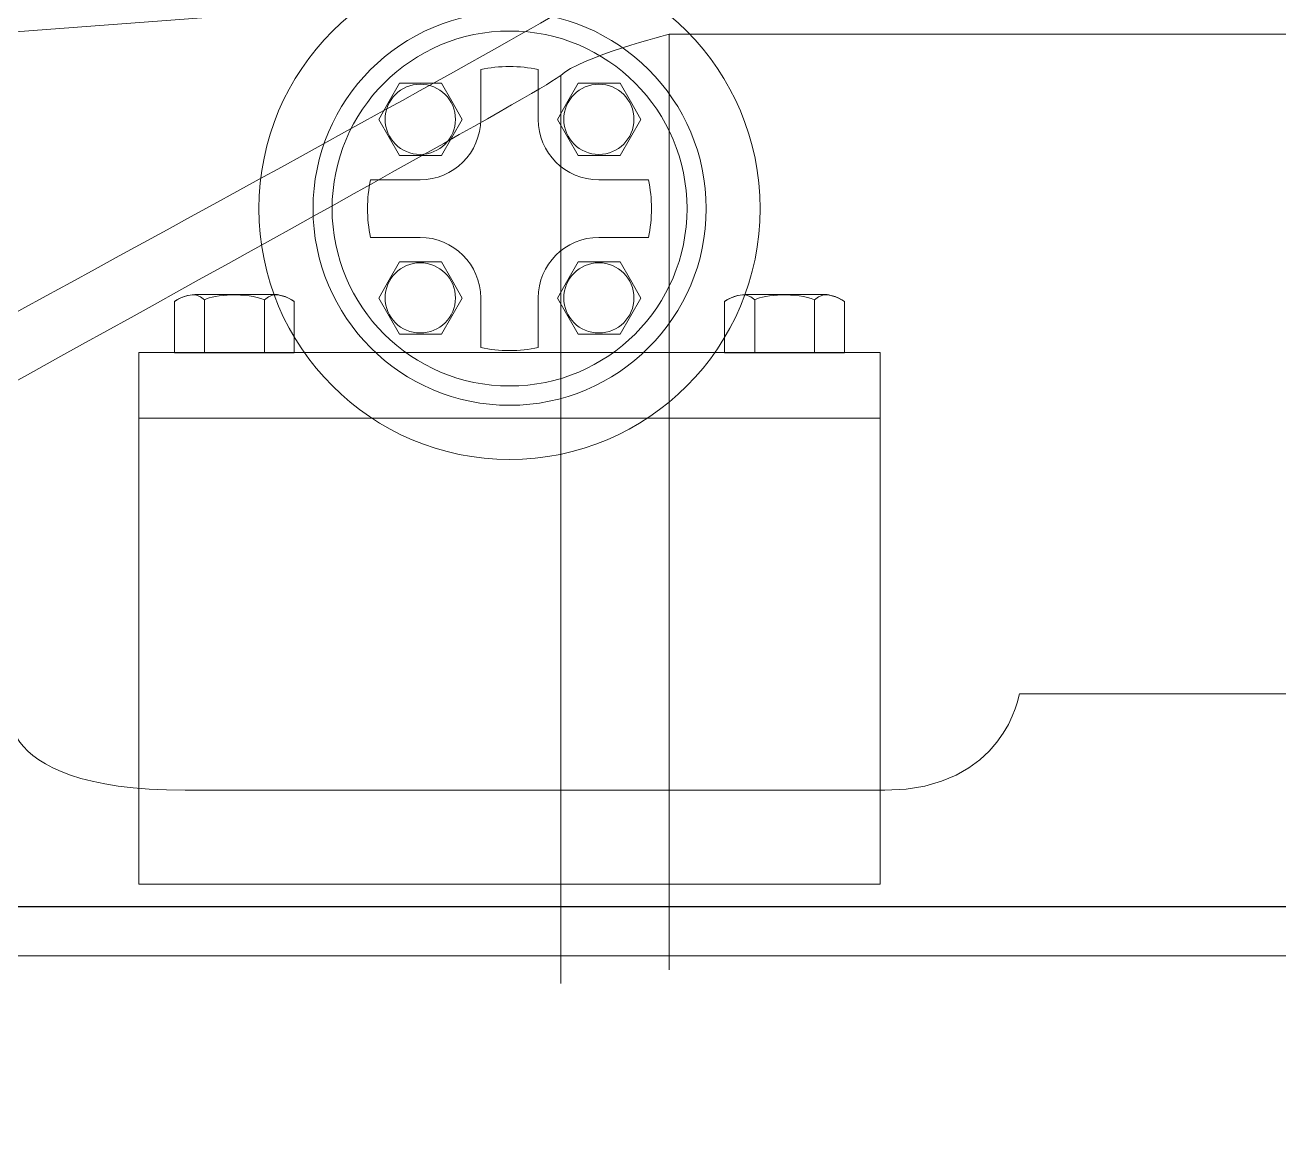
# Model space of a CAD drawing. Header units: millimetres. Extents: x -4490 to 177070, y -6118 to 72944.
# Drawn here: x 104012.3 to 104398, y 25934.9 to 26278.4 of the extents above; entities that cross this region are included whole.
import ezdxf

# ---------------------------------------------------------------- set-up
doc = ezdxf.new("R2010")
doc.units = ezdxf.units.MM
doc.layers.add('хендай', color=7, linetype='Continuous')

# ---------------------------------------------------------------- blocks, each defined once
blk = doc.blocks.new('A$C6EB5392D')
at = {"lineweight": 9}
for points, knots in [([(509.9, 738.65), (509.9, 776.69), (540.69, 807.52), (578.71, 807.52), (578.71, 807.52), (616.73, 807.52), (647.58, 776.69), (647.58, 738.65), (647.58, 738.65), (647.58, 700.63), (616.73, 669.78), (578.71, 669.78), (578.71, 669.78), (540.69, 669.78), (509.9, 700.63), (509.9, 738.65)], [0, 0, 0, 0, 0.25, 0.25, 0.25, 0.25, 0.5, 0.5, 0.5, 0.5, 0.75, 0.75, 0.75, 0.75, 1, 1, 1, 1]), ([(509.9, 738.65), (509.9, 776.69), (540.69, 807.52), (578.71, 807.52), (578.71, 807.52), (616.73, 807.52), (647.58, 776.69), (647.58, 738.65), (647.58, 738.65), (647.58, 700.63), (616.73, 669.78), (578.71, 669.78), (578.71, 669.78), (540.69, 669.78), (509.9, 700.63), (509.9, 738.65)], [0, 0, 0, 0, 0.25, 0.25, 0.25, 0.25, 0.5, 0.5, 0.5, 0.5, 0.75, 0.75, 0.75, 0.75, 1, 1, 1, 1]), ([(646.23, 792.33), (665.65, 797.32), (678.96, 803.23), (678.96, 803.23), (678.96, 803.23), (678.96, 803.23), (846.2, 790.61), (846.2, 790.61), (846.2, 790.61), (846.2, 790.61), (833.94, 778.24), (833.94, 778.24), (833.94, 778.24), (833.94, 778.24), (646.23, 792.33), (646.23, 792.33)], [0, 0, 0, 0, 0.25, 0.25, 0.25, 0.25, 0.5, 0.5, 0.5, 0.5, 0.75, 0.75, 0.75, 0.75, 1, 1, 1, 1]), ([(646.23, 792.33), (665.65, 797.32), (678.96, 803.23), (678.96, 803.23), (678.96, 803.23), (678.96, 803.23), (846.2, 790.61), (846.2, 790.61), (846.2, 790.61), (846.2, 790.61), (833.94, 778.24), (833.94, 778.24), (833.94, 778.24), (833.94, 778.24), (646.23, 792.33), (646.23, 792.33)], [0, 0, 0, 0, 0.25, 0.25, 0.25, 0.25, 0.5, 0.5, 0.5, 0.5, 0.75, 0.75, 0.75, 0.75, 1, 1, 1, 1]), ([(-1592.11, 624.63), (-1592.11, 624.63), (-1525.6, 626.26), (-1447.14, 643.91), (-1447.14, 643.91), (-1368.69, 661.57), (-1274.87, 695.24), (-1223.61, 730.44), (-1223.61, 730.44), (-1172.39, 765.68), (-1148.29, 787.26), (-1140.32, 793.7), (-1140.32, 793.7), (-1132.32, 800.14), (-1125.88, 800.14), (-1104.29, 800.14), (-1104.29, 800.14), (-1082.72, 800.14), (1060.09, 800.14), (1060.09, 800.14), (1060.09, 800.14), (1060.09, 800.14), (1610.39, 615.05), (1610.39, 615.05), (1610.39, 615.05), (1610.39, 615.05), (1610.39, 546.97), (1610.39, 546.97), (1610.39, 546.97), (1610.39, 546.97), (-1592.9, 546.97), (-1592.9, 546.97), (-1592.9, 546.97), (-1592.9, 546.97), (-1592.11, 624.63), (-1592.11, 624.63)], [0, 0, 0, 0, 0.111111, 0.111111, 0.111111, 0.111111, 0.222222, 0.222222, 0.222222, 0.222222, 0.333333, 0.333333, 0.333333, 0.333333, 0.444444, 0.444444, 0.444444, 0.444444, 0.555556, 0.555556, 0.555556, 0.555556, 0.666667, 0.666667, 0.666667, 0.666667, 0.777778, 0.777778, 0.777778, 0.777778, 0.888889, 0.888889, 0.888889, 0.888889, 1, 1, 1, 1]), ([(-1592.11, 624.63), (-1592.11, 624.63), (-1525.6, 626.26), (-1447.14, 643.91), (-1447.14, 643.91), (-1368.69, 661.57), (-1274.87, 695.24), (-1223.61, 730.44), (-1223.61, 730.44), (-1172.39, 765.68), (-1148.29, 787.26), (-1140.32, 793.7), (-1140.32, 793.7), (-1132.32, 800.14), (-1125.88, 800.14), (-1104.29, 800.14), (-1104.29, 800.14), (-1082.72, 800.14), (1060.09, 800.14), (1060.09, 800.14), (1060.09, 800.14), (1060.09, 800.14), (1610.39, 615.05), (1610.39, 615.05), (1610.39, 615.05), (1610.39, 615.05), (1610.39, 546.97), (1610.39, 546.97), (1610.39, 546.97), (1610.39, 546.97), (-1592.9, 546.97), (-1592.9, 546.97), (-1592.9, 546.97), (-1592.9, 546.97), (-1592.11, 624.63), (-1592.11, 624.63)], [0, 0, 0, 0, 0.111111, 0.111111, 0.111111, 0.111111, 0.222222, 0.222222, 0.222222, 0.222222, 0.333333, 0.333333, 0.333333, 0.333333, 0.444444, 0.444444, 0.444444, 0.444444, 0.555556, 0.555556, 0.555556, 0.555556, 0.666667, 0.666667, 0.666667, 0.666667, 0.777778, 0.777778, 0.777778, 0.777778, 0.888889, 0.888889, 0.888889, 0.888889, 1, 1, 1, 1]), ([(-1590.49, 618.3), (-1590.49, 618.3), (-897.63, 618.3), (-884.01, 618.3), (-884.01, 618.3), (-870.38, 618.3), (-863.9, 617.46), (-843.94, 629.51), (-843.94, 629.51), (-823.99, 641.49), (-550.01, 789.68), (-545.14, 794.49), (-545.14, 794.49), (-540.32, 799.36), (-513.09, 800.14), (-513.09, 800.14), (-513.09, 800.14), (-513.09, 800.14), (530.16, 800.14), (530.16, 800.14), (530.16, 800.14), (530.16, 800.14), (557.45, 799.36), (562.26, 794.49), (562.26, 794.49), (567.09, 789.68), (841.06, 641.49), (861.02, 629.51), (861.02, 629.51), (881.03, 617.46), (887.46, 618.3), (901.09, 618.3), (901.09, 618.3), (914.7, 618.3), (1607.57, 618.3), (1607.57, 618.3)], [0, 0, 0, 0, 0.111111, 0.111111, 0.111111, 0.111111, 0.222222, 0.222222, 0.222222, 0.222222, 0.333333, 0.333333, 0.333333, 0.333333, 0.444444, 0.444444, 0.444444, 0.444444, 0.555556, 0.555556, 0.555556, 0.555556, 0.666667, 0.666667, 0.666667, 0.666667, 0.777778, 0.777778, 0.777778, 0.777778, 0.888889, 0.888889, 0.888889, 0.888889, 1, 1, 1, 1]), ([(-1590.49, 618.3), (-1590.49, 618.3), (-897.63, 618.3), (-884.01, 618.3), (-884.01, 618.3), (-870.38, 618.3), (-863.9, 617.46), (-843.94, 629.51), (-843.94, 629.51), (-823.99, 641.49), (-550.01, 789.68), (-545.14, 794.49), (-545.14, 794.49), (-540.32, 799.36), (-513.09, 800.14), (-513.09, 800.14), (-513.09, 800.14), (-513.09, 800.14), (530.16, 800.14), (530.16, 800.14), (530.16, 800.14), (530.16, 800.14), (557.45, 799.36), (562.26, 794.49), (562.26, 794.49), (567.09, 789.68), (841.06, 641.49), (861.02, 629.51), (861.02, 629.51), (881.03, 617.46), (887.46, 618.3), (901.09, 618.3), (901.09, 618.3), (914.7, 618.3), (1607.57, 618.3), (1607.57, 618.3)], [0, 0, 0, 0, 0.111111, 0.111111, 0.111111, 0.111111, 0.222222, 0.222222, 0.222222, 0.222222, 0.333333, 0.333333, 0.333333, 0.333333, 0.444444, 0.444444, 0.444444, 0.444444, 0.555556, 0.555556, 0.555556, 0.555556, 0.666667, 0.666667, 0.666667, 0.666667, 0.777778, 0.777778, 0.777778, 0.777778, 0.888889, 0.888889, 0.888889, 0.888889, 1, 1, 1, 1]), ([(524.72, 738.65), (524.72, 768.46), (548.92, 792.66), (578.71, 792.66), (578.71, 792.66), (608.57, 792.66), (632.71, 768.46), (632.71, 738.65), (632.71, 738.65), (632.71, 708.85), (608.57, 684.65), (578.71, 684.65), (578.71, 684.65), (548.92, 684.65), (524.72, 708.85), (524.72, 738.65)], [0, 0, 0, 0, 0.25, 0.25, 0.25, 0.25, 0.5, 0.5, 0.5, 0.5, 0.75, 0.75, 0.75, 0.75, 1, 1, 1, 1]), ([(524.72, 738.65), (524.72, 768.46), (548.92, 792.66), (578.71, 792.66), (578.71, 792.66), (608.57, 792.66), (632.71, 768.46), (632.71, 738.65), (632.71, 738.65), (632.71, 708.85), (608.57, 684.65), (578.71, 684.65), (578.71, 684.65), (548.92, 684.65), (524.72, 708.85), (524.72, 738.65)], [0, 0, 0, 0, 0.25, 0.25, 0.25, 0.25, 0.5, 0.5, 0.5, 0.5, 0.75, 0.75, 0.75, 0.75, 1, 1, 1, 1]), ([(-1595.2, 596.09), (-1595.2, 596.09), (-902.33, 596.09), (-888.72, 596.09), (-888.72, 596.09), (-875.11, 596.09), (-868.66, 595.31), (-848.65, 607.3), (-848.65, 607.3), (-828.7, 619.3), (-552.42, 770.39), (-547.61, 775.22), (-547.61, 775.22), (-542.74, 780.09), (-517.8, 786.53), (-517.8, 786.53), (-517.8, 786.53), (-517.8, 786.53), (534.87, 786.53), (534.87, 786.53), (534.87, 786.53), (534.87, 786.53), (559.81, 780.09), (564.68, 775.22), (564.68, 775.22), (569.49, 770.39), (845.77, 619.3), (865.72, 607.3), (865.72, 607.3), (885.74, 595.31), (892.18, 596.09), (905.79, 596.09), (905.79, 596.09), (919.41, 596.09), (1612.27, 596.09), (1612.27, 596.09)], [0, 0, 0, 0, 0.111111, 0.111111, 0.111111, 0.111111, 0.222222, 0.222222, 0.222222, 0.222222, 0.333333, 0.333333, 0.333333, 0.333333, 0.444444, 0.444444, 0.444444, 0.444444, 0.555556, 0.555556, 0.555556, 0.555556, 0.666667, 0.666667, 0.666667, 0.666667, 0.777778, 0.777778, 0.777778, 0.777778, 0.888889, 0.888889, 0.888889, 0.888889, 1, 1, 1, 1]), ([(-1595.2, 596.09), (-1595.2, 596.09), (-902.33, 596.09), (-888.72, 596.09), (-888.72, 596.09), (-875.11, 596.09), (-868.66, 595.31), (-848.65, 607.3), (-848.65, 607.3), (-828.7, 619.3), (-552.42, 770.39), (-547.61, 775.22), (-547.61, 775.22), (-542.74, 780.09), (-517.8, 786.53), (-517.8, 786.53), (-517.8, 786.53), (-517.8, 786.53), (534.87, 786.53), (534.87, 786.53), (534.87, 786.53), (534.87, 786.53), (559.81, 780.09), (564.68, 775.22), (564.68, 775.22), (569.49, 770.39), (845.77, 619.3), (865.72, 607.3), (865.72, 607.3), (885.74, 595.31), (892.18, 596.09), (905.79, 596.09), (905.79, 596.09), (919.41, 596.09), (1612.27, 596.09), (1612.27, 596.09)], [0, 0, 0, 0, 0.111111, 0.111111, 0.111111, 0.111111, 0.222222, 0.222222, 0.222222, 0.222222, 0.333333, 0.333333, 0.333333, 0.333333, 0.444444, 0.444444, 0.444444, 0.444444, 0.555556, 0.555556, 0.555556, 0.555556, 0.666667, 0.666667, 0.666667, 0.666667, 0.777778, 0.777778, 0.777778, 0.777778, 0.888889, 0.888889, 0.888889, 0.888889, 1, 1, 1, 1]), ([(530, 738.65), (530, 765.58), (551.8, 787.42), (578.71, 787.42), (578.71, 787.42), (605.64, 787.42), (627.48, 765.58), (627.48, 738.65), (627.48, 738.65), (627.48, 711.73), (605.64, 689.95), (578.71, 689.95), (578.71, 689.95), (551.8, 689.95), (530, 711.73), (530, 738.65)], [0, 0, 0, 0, 0.25, 0.25, 0.25, 0.25, 0.5, 0.5, 0.5, 0.5, 0.75, 0.75, 0.75, 0.75, 1, 1, 1, 1]), ([(530, 738.65), (530, 765.58), (551.8, 787.42), (578.71, 787.42), (578.71, 787.42), (605.64, 787.42), (627.48, 765.58), (627.48, 738.65), (627.48, 738.65), (627.48, 711.73), (605.64, 689.95), (578.71, 689.95), (578.71, 689.95), (551.8, 689.95), (530, 711.73), (530, 738.65)], [0, 0, 0, 0, 0.25, 0.25, 0.25, 0.25, 0.5, 0.5, 0.5, 0.5, 0.75, 0.75, 0.75, 0.75, 1, 1, 1, 1]), ([(539.76, 738.65), (539.76, 741.38), (540.07, 743.99), (540.59, 746.56), (540.59, 746.56), (540.59, 746.56), (554.2, 746.56), (554.2, 746.56), (554.2, 746.56), (563.42, 746.56), (570.86, 754), (570.86, 763.16), (570.86, 763.16), (570.86, 763.16), (570.86, 776.83), (570.86, 776.83), (570.86, 776.83), (573.43, 777.35), (576.04, 777.68), (578.77, 777.68), (578.77, 777.68), (581.49, 777.68), (584.12, 777.35), (586.67, 776.83), (586.67, 776.83), (586.67, 776.83), (586.67, 763.16), (586.67, 763.16), (586.67, 763.16), (586.67, 754), (594.11, 746.56), (603.33, 746.56), (603.33, 746.56), (603.33, 746.56), (616.96, 746.56), (616.96, 746.56), (616.96, 746.56), (617.48, 743.99), (617.73, 741.38), (617.73, 738.65), (617.73, 738.65), (617.73, 735.93), (617.48, 733.32), (616.96, 730.75), (616.96, 730.75), (616.96, 730.75), (603.33, 730.75), (603.33, 730.75), (603.33, 730.75), (594.11, 730.75), (586.67, 723.31), (586.67, 714.14), (586.67, 714.14), (586.67, 714.14), (586.67, 700.48), (586.67, 700.48), (586.67, 700.48), (584.12, 699.94), (581.49, 699.69), (578.77, 699.69), (578.77, 699.69), (576.04, 699.69), (573.43, 699.94), (570.86, 700.48), (570.86, 700.48), (570.86, 700.48), (570.86, 714.14), (570.86, 714.14), (570.86, 714.14), (570.86, 723.31), (563.42, 730.75), (554.2, 730.75), (554.2, 730.75), (554.2, 730.75), (540.59, 730.75), (540.59, 730.75), (540.59, 730.75), (540.07, 733.32), (539.76, 735.93), (539.76, 738.65)], [0, 0, 0, 0, 0.05, 0.05, 0.05, 0.05, 0.1, 0.1, 0.1, 0.1, 0.15, 0.15, 0.15, 0.15, 0.2, 0.2, 0.2, 0.2, 0.25, 0.25, 0.25, 0.25, 0.3, 0.3, 0.3, 0.3, 0.35, 0.35, 0.35, 0.35, 0.4, 0.4, 0.4, 0.4, 0.45, 0.45, 0.45, 0.45, 0.5, 0.5, 0.5, 0.5, 0.55, 0.55, 0.55, 0.55, 0.6, 0.6, 0.6, 0.6, 0.65, 0.65, 0.65, 0.65, 0.7, 0.7, 0.7, 0.7, 0.75, 0.75, 0.75, 0.75, 0.8, 0.8, 0.8, 0.8, 0.85, 0.85, 0.85, 0.85, 0.9, 0.9, 0.9, 0.9, 0.95, 0.95, 0.95, 0.95, 1, 1, 1, 1]), ([(539.76, 738.65), (539.76, 741.38), (540.07, 743.99), (540.59, 746.56), (540.59, 746.56), (540.59, 746.56), (554.2, 746.56), (554.2, 746.56), (554.2, 746.56), (563.42, 746.56), (570.86, 754), (570.86, 763.16), (570.86, 763.16), (570.86, 763.16), (570.86, 776.83), (570.86, 776.83), (570.86, 776.83), (573.43, 777.35), (576.04, 777.68), (578.77, 777.68), (578.77, 777.68), (581.49, 777.68), (584.12, 777.35), (586.67, 776.83), (586.67, 776.83), (586.67, 776.83), (586.67, 763.16), (586.67, 763.16), (586.67, 763.16), (586.67, 754), (594.11, 746.56), (603.33, 746.56), (603.33, 746.56), (603.33, 746.56), (616.96, 746.56), (616.96, 746.56), (616.96, 746.56), (617.48, 743.99), (617.73, 741.38), (617.73, 738.65), (617.73, 738.65), (617.73, 735.93), (617.48, 733.32), (616.96, 730.75), (616.96, 730.75), (616.96, 730.75), (603.33, 730.75), (603.33, 730.75), (603.33, 730.75), (594.11, 730.75), (586.67, 723.31), (586.67, 714.14), (586.67, 714.14), (586.67, 714.14), (586.67, 700.48), (586.67, 700.48), (586.67, 700.48), (584.12, 699.94), (581.49, 699.69), (578.77, 699.69), (578.77, 699.69), (576.04, 699.69), (573.43, 699.94), (570.86, 700.48), (570.86, 700.48), (570.86, 700.48), (570.86, 714.14), (570.86, 714.14), (570.86, 714.14), (570.86, 723.31), (563.42, 730.75), (554.2, 730.75), (554.2, 730.75), (554.2, 730.75), (540.59, 730.75), (540.59, 730.75), (540.59, 730.75), (540.07, 733.32), (539.76, 735.93), (539.76, 738.65)], [0, 0, 0, 0, 0.05, 0.05, 0.05, 0.05, 0.1, 0.1, 0.1, 0.1, 0.15, 0.15, 0.15, 0.15, 0.2, 0.2, 0.2, 0.2, 0.25, 0.25, 0.25, 0.25, 0.3, 0.3, 0.3, 0.3, 0.35, 0.35, 0.35, 0.35, 0.4, 0.4, 0.4, 0.4, 0.45, 0.45, 0.45, 0.45, 0.5, 0.5, 0.5, 0.5, 0.55, 0.55, 0.55, 0.55, 0.6, 0.6, 0.6, 0.6, 0.65, 0.65, 0.65, 0.65, 0.7, 0.7, 0.7, 0.7, 0.75, 0.75, 0.75, 0.75, 0.8, 0.8, 0.8, 0.8, 0.85, 0.85, 0.85, 0.85, 0.9, 0.9, 0.9, 0.9, 0.95, 0.95, 0.95, 0.95, 1, 1, 1, 1]), ([(559.86, 753.27), (559.86, 753.27), (548.4, 753.27), (548.4, 753.27), (548.4, 753.27), (548.4, 753.27), (545.56, 758.19), (545.56, 758.19), (545.56, 758.19), (545.56, 758.19), (542.68, 763.16), (542.68, 763.16), (542.68, 763.16), (542.68, 763.16), (545.56, 768.15), (545.56, 768.15), (545.56, 768.15), (545.56, 768.15), (548.4, 773.12), (548.4, 773.12), (548.4, 773.12), (548.4, 773.12), (559.86, 773.12), (559.86, 773.12), (559.86, 773.12), (559.86, 773.12), (562.74, 768.15), (562.74, 768.15), (562.74, 768.15), (562.74, 768.15), (565.57, 763.16), (565.57, 763.16), (565.57, 763.16), (565.57, 763.16), (562.74, 758.19), (562.74, 758.19), (562.74, 758.19), (562.74, 758.19), (559.86, 753.27), (559.86, 753.27)], [0, 0, 0, 0, 0.1, 0.1, 0.1, 0.1, 0.2, 0.2, 0.2, 0.2, 0.3, 0.3, 0.3, 0.3, 0.4, 0.4, 0.4, 0.4, 0.5, 0.5, 0.5, 0.5, 0.6, 0.6, 0.6, 0.6, 0.7, 0.7, 0.7, 0.7, 0.8, 0.8, 0.8, 0.8, 0.9, 0.9, 0.9, 0.9, 1, 1, 1, 1]), ([(559.86, 753.27), (559.86, 753.27), (548.4, 753.27), (548.4, 753.27), (548.4, 753.27), (548.4, 753.27), (545.56, 758.19), (545.56, 758.19), (545.56, 758.19), (545.56, 758.19), (542.68, 763.16), (542.68, 763.16), (542.68, 763.16), (542.68, 763.16), (545.56, 768.15), (545.56, 768.15), (545.56, 768.15), (545.56, 768.15), (548.4, 773.12), (548.4, 773.12), (548.4, 773.12), (548.4, 773.12), (559.86, 773.12), (559.86, 773.12), (559.86, 773.12), (559.86, 773.12), (562.74, 768.15), (562.74, 768.15), (562.74, 768.15), (562.74, 768.15), (565.57, 763.16), (565.57, 763.16), (565.57, 763.16), (565.57, 763.16), (562.74, 758.19), (562.74, 758.19), (562.74, 758.19), (562.74, 758.19), (559.86, 753.27), (559.86, 753.27)], [0, 0, 0, 0, 0.1, 0.1, 0.1, 0.1, 0.2, 0.2, 0.2, 0.2, 0.3, 0.3, 0.3, 0.3, 0.4, 0.4, 0.4, 0.4, 0.5, 0.5, 0.5, 0.5, 0.6, 0.6, 0.6, 0.6, 0.7, 0.7, 0.7, 0.7, 0.8, 0.8, 0.8, 0.8, 0.9, 0.9, 0.9, 0.9, 1, 1, 1, 1]), ([(544.57, 763.16), (544.57, 768.51), (548.86, 772.81), (554.2, 772.81), (554.2, 772.81), (559.5, 772.81), (563.84, 768.51), (563.84, 763.16), (563.84, 763.16), (563.84, 757.88), (559.5, 753.53), (554.2, 753.53), (554.2, 753.53), (548.86, 753.53), (544.57, 757.88), (544.57, 763.16)], [0, 0, 0, 0, 0.25, 0.25, 0.25, 0.25, 0.5, 0.5, 0.5, 0.5, 0.75, 0.75, 0.75, 0.75, 1, 1, 1, 1]), ([(544.57, 763.16), (544.57, 768.51), (548.86, 772.81), (554.2, 772.81), (554.2, 772.81), (559.5, 772.81), (563.84, 768.51), (563.84, 763.16), (563.84, 763.16), (563.84, 757.88), (559.5, 753.53), (554.2, 753.53), (554.2, 753.53), (548.86, 753.53), (544.57, 757.88), (544.57, 763.16)], [0, 0, 0, 0, 0.25, 0.25, 0.25, 0.25, 0.5, 0.5, 0.5, 0.5, 0.75, 0.75, 0.75, 0.75, 1, 1, 1, 1]), ([(608.94, 753.27), (608.94, 753.27), (597.46, 753.27), (597.46, 753.27), (597.46, 753.27), (597.46, 753.27), (594.58, 758.19), (594.58, 758.19), (594.58, 758.19), (594.58, 758.19), (591.76, 763.16), (591.76, 763.16), (591.76, 763.16), (591.76, 763.16), (594.58, 768.15), (594.58, 768.15), (594.58, 768.15), (594.58, 768.15), (597.46, 773.12), (597.46, 773.12), (597.46, 773.12), (597.46, 773.12), (608.94, 773.12), (608.94, 773.12), (608.94, 773.12), (608.94, 773.12), (611.76, 768.15), (611.76, 768.15), (611.76, 768.15), (611.76, 768.15), (614.64, 763.16), (614.64, 763.16), (614.64, 763.16), (614.64, 763.16), (611.76, 758.19), (611.76, 758.19), (611.76, 758.19), (611.76, 758.19), (608.94, 753.27), (608.94, 753.27)], [0, 0, 0, 0, 0.1, 0.1, 0.1, 0.1, 0.2, 0.2, 0.2, 0.2, 0.3, 0.3, 0.3, 0.3, 0.4, 0.4, 0.4, 0.4, 0.5, 0.5, 0.5, 0.5, 0.6, 0.6, 0.6, 0.6, 0.7, 0.7, 0.7, 0.7, 0.8, 0.8, 0.8, 0.8, 0.9, 0.9, 0.9, 0.9, 1, 1, 1, 1]), ([(608.94, 753.27), (608.94, 753.27), (597.46, 753.27), (597.46, 753.27), (597.46, 753.27), (597.46, 753.27), (594.58, 758.19), (594.58, 758.19), (594.58, 758.19), (594.58, 758.19), (591.76, 763.16), (591.76, 763.16), (591.76, 763.16), (591.76, 763.16), (594.58, 768.15), (594.58, 768.15), (594.58, 768.15), (594.58, 768.15), (597.46, 773.12), (597.46, 773.12), (597.46, 773.12), (597.46, 773.12), (608.94, 773.12), (608.94, 773.12), (608.94, 773.12), (608.94, 773.12), (611.76, 768.15), (611.76, 768.15), (611.76, 768.15), (611.76, 768.15), (614.64, 763.16), (614.64, 763.16), (614.64, 763.16), (614.64, 763.16), (611.76, 758.19), (611.76, 758.19), (611.76, 758.19), (611.76, 758.19), (608.94, 753.27), (608.94, 753.27)], [0, 0, 0, 0, 0.1, 0.1, 0.1, 0.1, 0.2, 0.2, 0.2, 0.2, 0.3, 0.3, 0.3, 0.3, 0.4, 0.4, 0.4, 0.4, 0.5, 0.5, 0.5, 0.5, 0.6, 0.6, 0.6, 0.6, 0.7, 0.7, 0.7, 0.7, 0.8, 0.8, 0.8, 0.8, 0.9, 0.9, 0.9, 0.9, 1, 1, 1, 1]), ([(593.59, 763.16), (593.59, 768.51), (597.94, 772.81), (603.28, 772.81), (603.28, 772.81), (608.57, 772.81), (612.92, 768.51), (612.92, 763.16), (612.92, 763.16), (612.92, 757.88), (608.57, 753.53), (603.28, 753.53), (603.28, 753.53), (597.94, 753.53), (593.59, 757.88), (593.59, 763.16)], [0, 0, 0, 0, 0.25, 0.25, 0.25, 0.25, 0.5, 0.5, 0.5, 0.5, 0.75, 0.75, 0.75, 0.75, 1, 1, 1, 1]), ([(593.59, 763.16), (593.59, 768.51), (597.94, 772.81), (603.28, 772.81), (603.28, 772.81), (608.57, 772.81), (612.92, 768.51), (612.92, 763.16), (612.92, 763.16), (612.92, 757.88), (608.57, 753.53), (603.28, 753.53), (603.28, 753.53), (597.94, 753.53), (593.59, 757.88), (593.59, 763.16)], [0, 0, 0, 0, 0.25, 0.25, 0.25, 0.25, 0.5, 0.5, 0.5, 0.5, 0.75, 0.75, 0.75, 0.75, 1, 1, 1, 1]), ([(559.86, 704.19), (559.86, 704.19), (548.4, 704.19), (548.4, 704.19), (548.4, 704.19), (548.4, 704.19), (545.56, 709.16), (545.56, 709.16), (545.56, 709.16), (545.56, 709.16), (542.68, 714.09), (542.68, 714.09), (542.68, 714.09), (542.68, 714.09), (545.56, 719.07), (545.56, 719.07), (545.56, 719.07), (545.56, 719.07), (548.4, 724.04), (548.4, 724.04), (548.4, 724.04), (548.4, 724.04), (559.86, 724.04), (559.86, 724.04), (559.86, 724.04), (559.86, 724.04), (562.74, 719.07), (562.74, 719.07), (562.74, 719.07), (562.74, 719.07), (565.57, 714.09), (565.57, 714.09), (565.57, 714.09), (565.57, 714.09), (562.74, 709.16), (562.74, 709.16), (562.74, 709.16), (562.74, 709.16), (559.86, 704.19), (559.86, 704.19)], [0, 0, 0, 0, 0.1, 0.1, 0.1, 0.1, 0.2, 0.2, 0.2, 0.2, 0.3, 0.3, 0.3, 0.3, 0.4, 0.4, 0.4, 0.4, 0.5, 0.5, 0.5, 0.5, 0.6, 0.6, 0.6, 0.6, 0.7, 0.7, 0.7, 0.7, 0.8, 0.8, 0.8, 0.8, 0.9, 0.9, 0.9, 0.9, 1, 1, 1, 1]), ([(559.86, 704.19), (559.86, 704.19), (548.4, 704.19), (548.4, 704.19), (548.4, 704.19), (548.4, 704.19), (545.56, 709.16), (545.56, 709.16), (545.56, 709.16), (545.56, 709.16), (542.68, 714.09), (542.68, 714.09), (542.68, 714.09), (542.68, 714.09), (545.56, 719.07), (545.56, 719.07), (545.56, 719.07), (545.56, 719.07), (548.4, 724.04), (548.4, 724.04), (548.4, 724.04), (548.4, 724.04), (559.86, 724.04), (559.86, 724.04), (559.86, 724.04), (559.86, 724.04), (562.74, 719.07), (562.74, 719.07), (562.74, 719.07), (562.74, 719.07), (565.57, 714.09), (565.57, 714.09), (565.57, 714.09), (565.57, 714.09), (562.74, 709.16), (562.74, 709.16), (562.74, 709.16), (562.74, 709.16), (559.86, 704.19), (559.86, 704.19)], [0, 0, 0, 0, 0.1, 0.1, 0.1, 0.1, 0.2, 0.2, 0.2, 0.2, 0.3, 0.3, 0.3, 0.3, 0.4, 0.4, 0.4, 0.4, 0.5, 0.5, 0.5, 0.5, 0.6, 0.6, 0.6, 0.6, 0.7, 0.7, 0.7, 0.7, 0.8, 0.8, 0.8, 0.8, 0.9, 0.9, 0.9, 0.9, 1, 1, 1, 1]), ([(544.57, 714.09), (544.57, 719.44), (548.86, 723.79), (554.2, 723.79), (554.2, 723.79), (559.5, 723.79), (563.84, 719.44), (563.84, 714.09), (563.84, 714.09), (563.84, 708.81), (559.5, 704.5), (554.2, 704.5), (554.2, 704.5), (548.86, 704.5), (544.57, 708.81), (544.57, 714.09)], [0, 0, 0, 0, 0.25, 0.25, 0.25, 0.25, 0.5, 0.5, 0.5, 0.5, 0.75, 0.75, 0.75, 0.75, 1, 1, 1, 1]), ([(544.57, 714.09), (544.57, 719.44), (548.86, 723.79), (554.2, 723.79), (554.2, 723.79), (559.5, 723.79), (563.84, 719.44), (563.84, 714.09), (563.84, 714.09), (563.84, 708.81), (559.5, 704.5), (554.2, 704.5), (554.2, 704.5), (548.86, 704.5), (544.57, 708.81), (544.57, 714.09)], [0, 0, 0, 0, 0.25, 0.25, 0.25, 0.25, 0.5, 0.5, 0.5, 0.5, 0.75, 0.75, 0.75, 0.75, 1, 1, 1, 1]), ([(608.94, 704.19), (608.94, 704.19), (597.46, 704.19), (597.46, 704.19), (597.46, 704.19), (597.46, 704.19), (594.58, 709.16), (594.58, 709.16), (594.58, 709.16), (594.58, 709.16), (591.76, 714.09), (591.76, 714.09), (591.76, 714.09), (591.76, 714.09), (594.58, 719.07), (594.58, 719.07), (594.58, 719.07), (594.58, 719.07), (597.46, 724.04), (597.46, 724.04), (597.46, 724.04), (597.46, 724.04), (608.94, 724.04), (608.94, 724.04), (608.94, 724.04), (608.94, 724.04), (611.76, 719.07), (611.76, 719.07), (611.76, 719.07), (611.76, 719.07), (614.64, 714.09), (614.64, 714.09), (614.64, 714.09), (614.64, 714.09), (611.76, 709.16), (611.76, 709.16), (611.76, 709.16), (611.76, 709.16), (608.94, 704.19), (608.94, 704.19)], [0, 0, 0, 0, 0.1, 0.1, 0.1, 0.1, 0.2, 0.2, 0.2, 0.2, 0.3, 0.3, 0.3, 0.3, 0.4, 0.4, 0.4, 0.4, 0.5, 0.5, 0.5, 0.5, 0.6, 0.6, 0.6, 0.6, 0.7, 0.7, 0.7, 0.7, 0.8, 0.8, 0.8, 0.8, 0.9, 0.9, 0.9, 0.9, 1, 1, 1, 1]), ([(608.94, 704.19), (608.94, 704.19), (597.46, 704.19), (597.46, 704.19), (597.46, 704.19), (597.46, 704.19), (594.58, 709.16), (594.58, 709.16), (594.58, 709.16), (594.58, 709.16), (591.76, 714.09), (591.76, 714.09), (591.76, 714.09), (591.76, 714.09), (594.58, 719.07), (594.58, 719.07), (594.58, 719.07), (594.58, 719.07), (597.46, 724.04), (597.46, 724.04), (597.46, 724.04), (597.46, 724.04), (608.94, 724.04), (608.94, 724.04), (608.94, 724.04), (608.94, 724.04), (611.76, 719.07), (611.76, 719.07), (611.76, 719.07), (611.76, 719.07), (614.64, 714.09), (614.64, 714.09), (614.64, 714.09), (614.64, 714.09), (611.76, 709.16), (611.76, 709.16), (611.76, 709.16), (611.76, 709.16), (608.94, 704.19), (608.94, 704.19)], [0, 0, 0, 0, 0.1, 0.1, 0.1, 0.1, 0.2, 0.2, 0.2, 0.2, 0.3, 0.3, 0.3, 0.3, 0.4, 0.4, 0.4, 0.4, 0.5, 0.5, 0.5, 0.5, 0.6, 0.6, 0.6, 0.6, 0.7, 0.7, 0.7, 0.7, 0.8, 0.8, 0.8, 0.8, 0.9, 0.9, 0.9, 0.9, 1, 1, 1, 1]), ([(593.59, 714.09), (593.59, 719.44), (597.94, 723.79), (603.28, 723.79), (603.28, 723.79), (608.57, 723.79), (612.92, 719.44), (612.92, 714.09), (612.92, 714.09), (612.92, 708.81), (608.57, 704.5), (603.28, 704.5), (603.28, 704.5), (597.94, 704.5), (593.59, 708.81), (593.59, 714.09)], [0, 0, 0, 0, 0.25, 0.25, 0.25, 0.25, 0.5, 0.5, 0.5, 0.5, 0.75, 0.75, 0.75, 0.75, 1, 1, 1, 1]), ([(593.59, 714.09), (593.59, 719.44), (597.94, 723.79), (603.28, 723.79), (603.28, 723.79), (608.57, 723.79), (612.92, 719.44), (612.92, 714.09), (612.92, 714.09), (612.92, 708.81), (608.57, 704.5), (603.28, 704.5), (603.28, 704.5), (597.94, 704.5), (593.59, 708.81), (593.59, 714.09)], [0, 0, 0, 0, 0.25, 0.25, 0.25, 0.25, 0.5, 0.5, 0.5, 0.5, 0.75, 0.75, 0.75, 0.75, 1, 1, 1, 1]), ([(486.74, 713.14), (488.37, 714.14), (492.14, 716.5), (494.96, 713.62), (494.96, 713.62), (494.96, 713.62), (494.96, 699.05), (494.96, 699.05), (494.96, 699.05), (494.96, 699.05), (486.74, 699.05), (486.74, 699.05), (486.74, 699.05), (486.74, 699.05), (486.74, 713.14), (486.74, 713.14)], [0, 0, 0, 0, 0.25, 0.25, 0.25, 0.25, 0.5, 0.5, 0.5, 0.5, 0.75, 0.75, 0.75, 0.75, 1, 1, 1, 1]), ([(519.68, 713.14), (518.02, 714.14), (514.13, 716.45), (511.41, 713.62), (511.41, 713.62), (511.41, 713.62), (511.41, 699.05), (511.41, 699.05), (511.41, 699.05), (511.41, 699.05), (519.68, 699.05), (519.68, 699.05), (519.68, 699.05), (519.68, 699.05), (519.68, 713.14), (519.68, 713.14)], [0, 0, 0, 0, 0.25, 0.25, 0.25, 0.25, 0.5, 0.5, 0.5, 0.5, 0.75, 0.75, 0.75, 0.75, 1, 1, 1, 1]), ([(637.85, 713.14), (639.46, 714.14), (643.23, 716.5), (646.07, 713.62), (646.07, 713.62), (646.07, 713.62), (646.07, 699.05), (646.07, 699.05), (646.07, 699.05), (646.07, 699.05), (637.85, 699.05), (637.85, 699.05), (637.85, 699.05), (637.85, 699.05), (637.85, 713.14), (637.85, 713.14)], [0, 0, 0, 0, 0.25, 0.25, 0.25, 0.25, 0.5, 0.5, 0.5, 0.5, 0.75, 0.75, 0.75, 0.75, 1, 1, 1, 1]), ([(670.79, 713.14), (669.11, 714.14), (665.24, 716.45), (662.52, 713.62), (662.52, 713.62), (662.52, 713.62), (662.52, 699.05), (662.52, 699.05), (662.52, 699.05), (662.52, 699.05), (670.79, 699.05), (670.79, 699.05), (670.79, 699.05), (670.79, 699.05), (670.79, 713.14), (670.79, 713.14)], [0, 0, 0, 0, 0.25, 0.25, 0.25, 0.25, 0.5, 0.5, 0.5, 0.5, 0.75, 0.75, 0.75, 0.75, 1, 1, 1, 1]), ([(519.68, 713.14), (518.12, 714.36), (515.66, 715.03), (514.09, 715.03), (514.09, 715.03), (514.09, 715.03), (491.46, 715.03), (491.46, 715.03), (491.46, 715.03), (491.46, 715.03), (488.89, 714.61), (486.74, 713.14), (486.74, 713.14), (486.74, 713.14), (486.74, 699.05), (486.74, 699.05), (486.74, 699.05), (486.74, 699.05), (519.68, 699.05), (519.68, 699.05), (519.68, 699.05), (519.68, 699.05), (519.68, 713.14), (519.68, 713.14)], [0, 0, 0, 0, 0.166667, 0.166667, 0.166667, 0.166667, 0.333333, 0.333333, 0.333333, 0.333333, 0.5, 0.5, 0.5, 0.5, 0.666667, 0.666667, 0.666667, 0.666667, 0.833333, 0.833333, 0.833333, 0.833333, 1, 1, 1, 1]), ([(511.41, 713.62), (508.74, 715.09), (499.73, 715.71), (494.96, 713.62), (494.96, 713.62), (494.96, 713.62), (494.96, 699.05), (494.96, 699.05), (494.96, 699.05), (494.96, 699.05), (511.41, 699.05), (511.41, 699.05), (511.41, 699.05), (511.41, 699.05), (511.41, 713.62), (511.41, 713.62)], [0, 0, 0, 0, 0.25, 0.25, 0.25, 0.25, 0.5, 0.5, 0.5, 0.5, 0.75, 0.75, 0.75, 0.75, 1, 1, 1, 1]), ([(670.79, 713.14), (669.22, 714.36), (666.75, 715.03), (665.19, 715.03), (665.19, 715.03), (665.19, 715.03), (642.57, 715.03), (642.57, 715.03), (642.57, 715.03), (642.57, 715.03), (640, 714.61), (637.85, 713.14), (637.85, 713.14), (637.85, 713.14), (637.85, 699.05), (637.85, 699.05), (637.85, 699.05), (637.85, 699.05), (670.79, 699.05), (670.79, 699.05), (670.79, 699.05), (670.79, 699.05), (670.79, 713.14), (670.79, 713.14)], [0, 0, 0, 0, 0.166667, 0.166667, 0.166667, 0.166667, 0.333333, 0.333333, 0.333333, 0.333333, 0.5, 0.5, 0.5, 0.5, 0.666667, 0.666667, 0.666667, 0.666667, 0.833333, 0.833333, 0.833333, 0.833333, 1, 1, 1, 1]), ([(662.52, 713.62), (659.85, 715.09), (650.84, 715.71), (646.07, 713.62), (646.07, 713.62), (646.07, 713.62), (646.07, 699.05), (646.07, 699.05), (646.07, 699.05), (646.07, 699.05), (662.52, 699.05), (662.52, 699.05), (662.52, 699.05), (662.52, 699.05), (662.52, 713.62), (662.52, 713.62)], [0, 0, 0, 0, 0.25, 0.25, 0.25, 0.25, 0.5, 0.5, 0.5, 0.5, 0.75, 0.75, 0.75, 0.75, 1, 1, 1, 1]), ([(476.96, 699.17), (476.96, 699.17), (680.59, 699.17), (680.59, 699.17), (680.59, 699.17), (680.59, 699.17), (680.59, 681.15), (680.59, 681.15), (680.59, 681.15), (680.59, 681.15), (476.96, 681.15), (476.96, 681.15), (476.96, 681.15), (476.96, 681.15), (476.96, 699.17), (476.96, 699.17)], [0, 0, 0, 0, 0.25, 0.25, 0.25, 0.25, 0.5, 0.5, 0.5, 0.5, 0.75, 0.75, 0.75, 0.75, 1, 1, 1, 1]), ([(476.96, 699.17), (476.96, 699.17), (680.59, 699.17), (680.59, 699.17), (680.59, 699.17), (680.59, 699.17), (680.59, 681.15), (680.59, 681.15), (680.59, 681.15), (680.59, 681.15), (476.96, 681.15), (476.96, 681.15), (476.96, 681.15), (476.96, 681.15), (476.96, 699.17), (476.96, 699.17)], [0, 0, 0, 0, 0.25, 0.25, 0.25, 0.25, 0.5, 0.5, 0.5, 0.5, 0.75, 0.75, 0.75, 0.75, 1, 1, 1, 1]), ([(476.96, 681.15), (476.96, 681.15), (680.59, 681.15), (680.59, 681.15), (680.59, 681.15), (680.59, 681.15), (680.59, 553.14), (680.59, 553.14), (680.59, 553.14), (680.59, 553.14), (476.96, 553.14), (476.96, 553.14), (476.96, 553.14), (476.96, 553.14), (476.96, 681.15), (476.96, 681.15)], [0, 0, 0, 0, 0.25, 0.25, 0.25, 0.25, 0.5, 0.5, 0.5, 0.5, 0.75, 0.75, 0.75, 0.75, 1, 1, 1, 1]), ([(476.96, 681.15), (476.96, 681.15), (680.59, 681.15), (680.59, 681.15), (680.59, 681.15), (680.59, 681.15), (680.59, 553.14), (680.59, 553.14), (680.59, 553.14), (680.59, 553.14), (476.96, 553.14), (476.96, 553.14), (476.96, 553.14), (476.96, 553.14), (476.96, 681.15), (476.96, 681.15)], [0, 0, 0, 0, 0.25, 0.25, 0.25, 0.25, 0.5, 0.5, 0.5, 0.5, 0.75, 0.75, 0.75, 0.75, 1, 1, 1, 1]), ([(-1601.54, 547.07), (-1601.54, 547.07), (-1601.54, 605.42), (-1601.54, 605.42), (-1601.54, 605.42), (-1601.54, 605.42), (-705.46, 605.42), (-705.46, 605.42), (-705.46, 605.42), (-705.46, 605.42), (-714.05, 578.96), (-657.22, 578.96), (-657.22, 578.96), (-600.45, 578.96), (-497.74, 578.96), (-465.06, 578.96), (-465.06, 578.96), (-432.39, 578.96), (-428.08, 605.42), (-428.08, 605.42), (-428.08, 605.42), (-428.08, 605.42), (438.67, 605.42), (438.67, 605.42), (438.67, 605.42), (438.67, 605.42), (442.91, 578.96), (475.65, 578.96), (475.65, 578.96), (508.33, 578.96), (610.97, 578.96), (667.81, 578.96), (667.81, 578.96), (724.64, 578.96), (716.04, 605.42), (716.04, 605.42), (716.04, 605.42), (716.04, 605.42), (1608.73, 605.42), (1608.73, 605.42), (1608.73, 605.42), (1608.73, 605.42), (1608.73, 547.07), (1608.73, 547.07), (1608.73, 547.07), (1608.73, 547.07), (-1601.54, 547.07), (-1601.54, 547.07)], [0, 0, 0, 0, 0.083333, 0.083333, 0.083333, 0.083333, 0.166667, 0.166667, 0.166667, 0.166667, 0.25, 0.25, 0.25, 0.25, 0.333333, 0.333333, 0.333333, 0.333333, 0.416667, 0.416667, 0.416667, 0.416667, 0.5, 0.5, 0.5, 0.5, 0.583333, 0.583333, 0.583333, 0.583333, 0.666667, 0.666667, 0.666667, 0.666667, 0.75, 0.75, 0.75, 0.75, 0.833333, 0.833333, 0.833333, 0.833333, 0.916667, 0.916667, 0.916667, 0.916667, 1, 1, 1, 1]), ([(-1601.54, 547.07), (-1601.54, 547.07), (-1601.54, 605.42), (-1601.54, 605.42), (-1601.54, 605.42), (-1601.54, 605.42), (-705.46, 605.42), (-705.46, 605.42), (-705.46, 605.42), (-705.46, 605.42), (-714.05, 578.96), (-657.22, 578.96), (-657.22, 578.96), (-600.45, 578.96), (-497.74, 578.96), (-465.06, 578.96), (-465.06, 578.96), (-432.39, 578.96), (-428.08, 605.42), (-428.08, 605.42), (-428.08, 605.42), (-428.08, 605.42), (438.67, 605.42), (438.67, 605.42), (438.67, 605.42), (438.67, 605.42), (442.91, 578.96), (475.65, 578.96), (475.65, 578.96), (508.33, 578.96), (610.97, 578.96), (667.81, 578.96), (667.81, 578.96), (724.64, 578.96), (716.04, 605.42), (716.04, 605.42), (716.04, 605.42), (716.04, 605.42), (1608.73, 605.42), (1608.73, 605.42), (1608.73, 605.42), (1608.73, 605.42), (1608.73, 547.07), (1608.73, 547.07), (1608.73, 547.07), (1608.73, 547.07), (-1601.54, 547.07), (-1601.54, 547.07)], [0, 0, 0, 0, 0.083333, 0.083333, 0.083333, 0.083333, 0.166667, 0.166667, 0.166667, 0.166667, 0.25, 0.25, 0.25, 0.25, 0.333333, 0.333333, 0.333333, 0.333333, 0.416667, 0.416667, 0.416667, 0.416667, 0.5, 0.5, 0.5, 0.5, 0.583333, 0.583333, 0.583333, 0.583333, 0.666667, 0.666667, 0.666667, 0.666667, 0.75, 0.75, 0.75, 0.75, 0.833333, 0.833333, 0.833333, 0.833333, 0.916667, 0.916667, 0.916667, 0.916667, 1, 1, 1, 1]), ([(-1601.54, 547.07), (-1601.54, 547.07), (1608.67, 547.07), (1608.67, 547.07), (1608.67, 547.07), (1608.67, 547.07), (1608.67, 533.46), (1608.67, 533.46), (1608.67, 533.46), (1608.67, 533.46), (-1601.54, 533.46), (-1601.54, 533.46), (-1601.54, 533.46), (-1601.54, 533.46), (-1601.54, 547.07), (-1601.54, 547.07)], [0, 0, 0, 0, 0.25, 0.25, 0.25, 0.25, 0.5, 0.5, 0.5, 0.5, 0.75, 0.75, 0.75, 0.75, 1, 1, 1, 1]), ([(-1601.54, 547.07), (-1601.54, 547.07), (1608.67, 547.07), (1608.67, 547.07), (1608.67, 547.07), (1608.67, 547.07), (1608.67, 533.46), (1608.67, 533.46), (1608.67, 533.46), (1608.67, 533.46), (-1601.54, 533.46), (-1601.54, 533.46), (-1601.54, 533.46), (-1601.54, 533.46), (-1601.54, 547.07), (-1601.54, 547.07)], [0, 0, 0, 0, 0.25, 0.25, 0.25, 0.25, 0.5, 0.5, 0.5, 0.5, 0.75, 0.75, 0.75, 0.75, 1, 1, 1, 1]), ([(-1601.54, 533.46), (-1601.54, 533.46), (1608.67, 533.46), (1608.67, 533.46), (1608.67, 533.46), (1608.67, 533.46), (1608.67, 279.38), (1608.67, 279.38), (1608.67, 279.38), (1608.67, 279.38), (-1601.54, 279.38), (-1601.54, 279.38), (-1601.54, 279.38), (-1601.54, 279.38), (-1601.54, 533.46), (-1601.54, 533.46)], [0, 0, 0, 0, 0.25, 0.25, 0.25, 0.25, 0.5, 0.5, 0.5, 0.5, 0.75, 0.75, 0.75, 0.75, 1, 1, 1, 1])]:
    blk.add_open_spline(points, degree=3, knots=knots, dxfattribs=at)
for points in [[(534.87, 786.53), (534.87, 786.53), (534.87, 529.63), (534.87, 529.63)], [(534.87, 786.53), (534.87, 786.53), (534.87, 529.63), (534.87, 529.63)], [(564.68, 775.22), (564.68, 775.22), (564.68, 525.86), (564.68, 525.86)], [(564.68, 775.22), (564.68, 775.22), (564.68, 525.86), (564.68, 525.86)]]:
    blk.add_open_spline(points, degree=3, dxfattribs=at)

msp = doc.modelspace()

# ---------------------------------------------------------------- block references
at = {"layer": 'хендай', "xscale": -1.12, "yscale": 1.12, "zscale": 1.12}
msp.add_blockref('A$C6EB5392D', (104809.483, 25394.641), dxfattribs=at)

doc.saveas('drawing.dxf')
